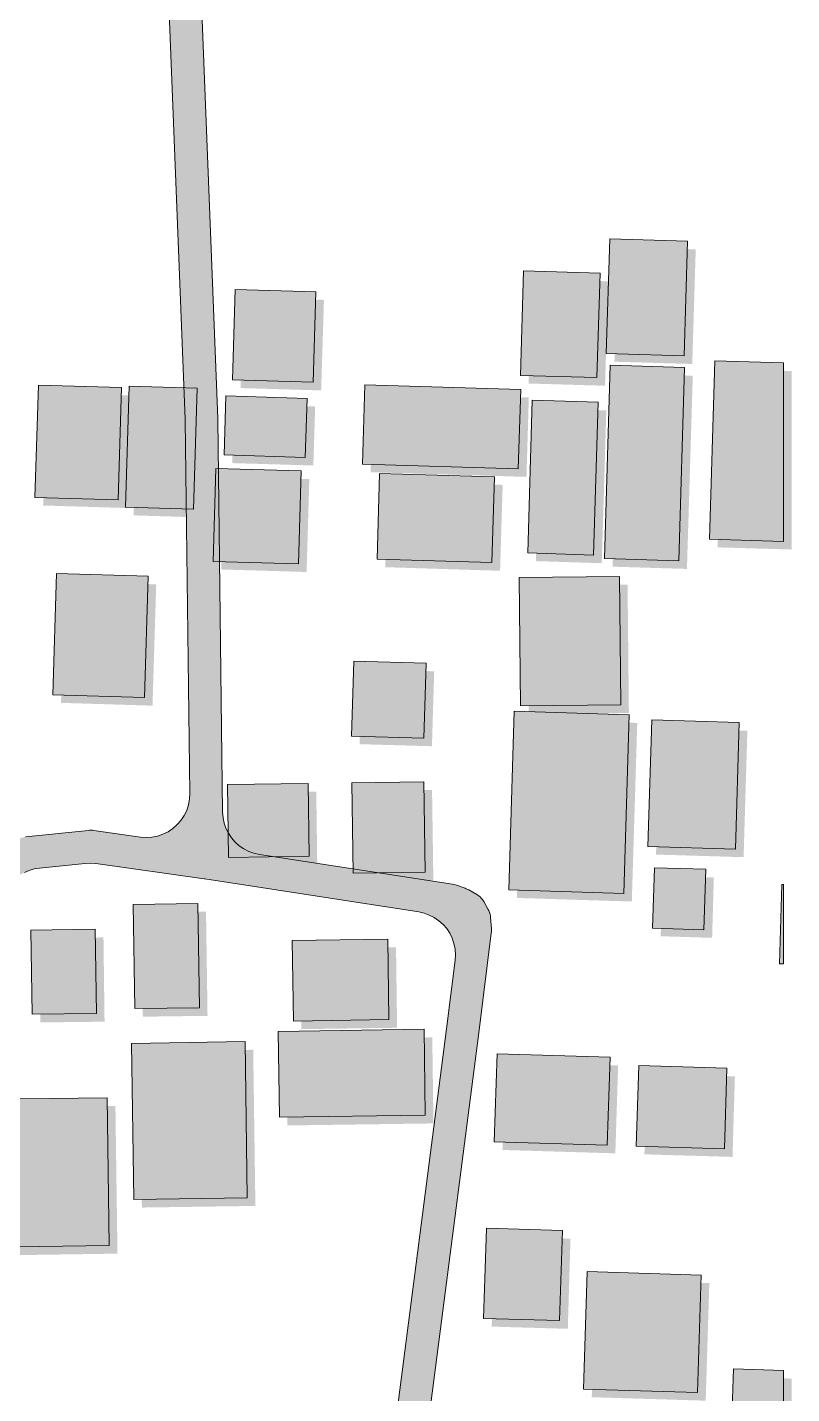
# Model space of a CAD drawing. Header units: metres. Extents: x 305859 to 307221, y 9155922 to 9156786.
# Drawn here: x 307120.3 to 307190.8, y 9156489.8 to 9156615.8 of the extents above; entities that cross this region are included whole.
import ezdxf

# ---------------------------------------------------------------- set-up
doc = ezdxf.new("R2010")
doc.units = ezdxf.units.M
for name, color, linetype, lineweight, true_color in [('B-BAYANGAN', 7, 'Continuous', 0, 0x76786c), ('J-PERKERASAN_JALAN', 7, 'Continuous', 9, 0x989896), ('K-BANGUNAN_LUAR_TAPAK', 7, 'Continuous', 9, 0xdedede)]:
    doc.layers.add(name, color=color, linetype=linetype, lineweight=lineweight, true_color=true_color)

msp = doc.modelspace()

# ---------------------------------------------------------------- hatches: boundary and pattern name
at = {"layer": 'B-BAYANGAN', "true_color": 0x76786c}
h = msp.add_hatch(color=8, dxfattribs=at)
h.dxf.hatch_style = 1
h.paths.add_polyline_path([(307181.91, 9156595.35), (307181.59, 9156584.78), (307174.42, 9156584.99), (307174.74, 9156595.56), (307181.91, 9156595.35)])
h = msp.add_hatch(color=8, dxfattribs=at)
h.dxf.hatch_style = 1
h.paths.add_polyline_path([(307173.85, 9156592.4), (307173.55, 9156582.77), (307166.5, 9156582.98), (307166.79, 9156592.61), (307173.85, 9156592.4)])
h = msp.add_hatch(color=8, dxfattribs=at)
h.dxf.hatch_style = 1
h.paths.add_polyline_path([(307147.65, 9156590.69), (307147.39, 9156582.34), (307139.96, 9156582.56), (307140.22, 9156590.91), (307147.65, 9156590.69)])
h = msp.add_hatch(color=8, dxfattribs=at)
h.dxf.hatch_style = 1
h.paths.add_polyline_path([(307190.75, 9156584.13), (307190.75, 9156567.67), (307183.93, 9156567.87), (307184.43, 9156584.32), (307190.75, 9156584.13)])
h = msp.add_hatch(color=8, dxfattribs=at)
h.dxf.hatch_style = 1
h.paths.add_polyline_path([(307181.64, 9156583.7), (307181.1, 9156565.88), (307174.24, 9156566.09), (307174.79, 9156583.91), (307181.64, 9156583.7)])
h = msp.add_hatch(color=8, dxfattribs=at)
h.dxf.hatch_style = 1
h.paths.add_polyline_path([(307129.73, 9156581.87), (307129.42, 9156571.5), (307121.77, 9156571.73), (307122.08, 9156582.09), (307129.73, 9156581.87)])
h = msp.add_hatch(color=8, dxfattribs=at)
h.dxf.hatch_style = 1
h.paths.add_polyline_path([(307136.71, 9156581.8), (307136.37, 9156570.63), (307130.11, 9156570.82), (307130.46, 9156581.99), (307136.71, 9156581.8)])
h = msp.add_hatch(color=8, dxfattribs=at)
h.dxf.hatch_style = 1
h.paths.add_polyline_path([(307166.53, 9156581.69), (307166.31, 9156574.37), (307151.95, 9156574.8), (307152.17, 9156582.12), (307166.53, 9156581.69)])
h = msp.add_hatch(color=8, dxfattribs=at)
h.dxf.hatch_style = 1
h.paths.add_polyline_path([(307146.84, 9156580.86), (307146.67, 9156575.42), (307139.19, 9156575.64), (307139.35, 9156581.09), (307146.84, 9156580.86)])
h = msp.add_hatch(color=8, dxfattribs=at)
h.dxf.hatch_style = 1
h.paths.add_polyline_path([(307173.67, 9156580.5), (307173.25, 9156566.41), (307167.18, 9156566.6), (307167.6, 9156580.68), (307173.67, 9156580.5)])
h = msp.add_hatch(color=8, dxfattribs=at)
h.dxf.hatch_style = 1
h.paths.add_polyline_path([(307146.3, 9156574.17), (307146.05, 9156565.6), (307138.18, 9156565.83), (307138.43, 9156574.4), (307146.3, 9156574.17)])
h = msp.add_hatch(color=8, dxfattribs=at)
h.dxf.hatch_style = 1
h.paths.add_polyline_path([(307164.12, 9156573.63), (307163.88, 9156565.71), (307153.3, 9156566.04), (307153.53, 9156573.94), (307164.12, 9156573.63)])
h = msp.add_hatch(color=8, dxfattribs=at)
h.dxf.hatch_style = 1
h.paths.add_polyline_path([(307132.19, 9156564.46), (307131.85, 9156553.27), (307123.42, 9156553.53), (307123.76, 9156564.71), (307132.19, 9156564.46)])
h = msp.add_hatch(color=8, dxfattribs=at)
h.dxf.hatch_style = 1
h.paths.add_polyline_path([(307175.63, 9156564.43), (307175.75, 9156552.59), (307166.52, 9156552.5), (307166.39, 9156564.33), (307175.63, 9156564.43)])
h = msp.add_hatch(color=8, dxfattribs=at)
h.dxf.hatch_style = 1
h.paths.add_polyline_path([(307157.81, 9156556.44), (307157.6, 9156549.53), (307150.93, 9156549.72), (307151.14, 9156556.64), (307157.81, 9156556.44)])
h = msp.add_hatch(color=8, dxfattribs=at)
h.dxf.hatch_style = 1
h.paths.add_polyline_path([(307176.52, 9156551.68), (307176.02, 9156535.21), (307165.43, 9156535.54), (307165.92, 9156552), (307176.52, 9156551.68)])
h = msp.add_hatch(color=8, dxfattribs=at)
h.dxf.hatch_style = 1
h.paths.add_polyline_path([(307186.67, 9156550.96), (307186.32, 9156539.3), (307178.25, 9156539.54), (307178.6, 9156551.21), (307186.67, 9156550.96)])
h = msp.add_hatch(color=8, dxfattribs=at)
h.dxf.hatch_style = 1
h.paths.add_polyline_path([(307146.94, 9156545.35), (307147.03, 9156538.63), (307139.61, 9156538.52), (307139.51, 9156545.25), (307146.94, 9156545.35)])
h = msp.add_hatch(color=8, dxfattribs=at)
h.dxf.hatch_style = 1
h.paths.add_polyline_path([(307157.61, 9156545.51), (307157.73, 9156537.18), (307151.1, 9156537.08), (307150.97, 9156545.42), (307157.61, 9156545.51)])
h = msp.add_hatch(color=8, dxfattribs=at)
h.dxf.hatch_style = 1
h.paths.add_polyline_path([(307183.58, 9156537.43), (307183.42, 9156531.86), (307178.68, 9156532.01), (307178.85, 9156537.58), (307183.58, 9156537.43)])
h = msp.add_hatch(color=8, dxfattribs=at)
h.dxf.hatch_style = 1
h.paths.add_polyline_path([(307136.78, 9156534.28), (307136.92, 9156524.67), (307130.96, 9156524.59), (307130.83, 9156534.2), (307136.78, 9156534.28)])
h = msp.add_hatch(color=8, dxfattribs=at)
h.dxf.hatch_style = 1
h.paths.add_polyline_path([(307127.33, 9156531.9), (307127.43, 9156524.13), (307121.52, 9156524.06), (307121.4, 9156531.81), (307127.33, 9156531.9)])
h = msp.add_hatch(color=8, dxfattribs=at)
h.dxf.hatch_style = 1
h.paths.add_polyline_path([(307154.29, 9156530.99), (307154.39, 9156523.57), (307145.58, 9156523.44), (307145.47, 9156530.87), (307154.29, 9156530.99)])
h = msp.add_hatch(color=8, dxfattribs=at)
h.dxf.hatch_style = 1
h.paths.add_polyline_path([(307157.63, 9156522.68), (307157.74, 9156514.75), (307144.29, 9156514.56), (307144.18, 9156522.49), (307157.63, 9156522.68)])
h = msp.add_hatch(color=8, dxfattribs=at)
h.dxf.hatch_style = 1
h.paths.add_polyline_path([(307141.13, 9156521.54), (307141.33, 9156507.14), (307130.87, 9156506.99), (307130.67, 9156521.38), (307141.13, 9156521.54)])
h = msp.add_hatch(color=8, dxfattribs=at)
h.dxf.hatch_style = 1
h.paths.add_polyline_path([(307174.76, 9156520.1), (307174.5, 9156511.99), (307164.1, 9156512.3), (307164.35, 9156520.41), (307174.76, 9156520.1)])
h = msp.add_hatch(color=8, dxfattribs=at)
h.dxf.hatch_style = 1
h.paths.add_polyline_path([(307185.52, 9156519.09), (307185.3, 9156511.66), (307177.18, 9156511.9), (307177.41, 9156519.34), (307185.52, 9156519.09)])
h = msp.add_hatch(color=8, dxfattribs=at)
h.dxf.hatch_style = 1
h.paths.add_polyline_path([(307128.43, 9156516.37), (307128.62, 9156502.74), (307117.88, 9156502.58), (307117.68, 9156516.23), (307128.43, 9156516.37)])
h = msp.add_hatch(color=8, dxfattribs=at)
h.dxf.hatch_style = 1
h.paths.add_polyline_path([(307170.37, 9156504.12), (307170.12, 9156495.81), (307163.11, 9156496.01), (307163.37, 9156504.33), (307170.37, 9156504.12)])
h = msp.add_hatch(color=8, dxfattribs=at)
h.dxf.hatch_style = 1
h.paths.add_polyline_path([(307183.16, 9156500.02), (307182.83, 9156489.18), (307172.33, 9156489.5), (307172.66, 9156500.33), (307183.16, 9156500.02)])
h = msp.add_hatch(color=8, dxfattribs=at)
h.dxf.hatch_style = 1
h.paths.add_polyline_path([(307190.75, 9156491.22), (307190.75, 9156483.86), (307185.91, 9156484), (307186.13, 9156491.36), (307190.75, 9156491.22)])
at = {"layer": 'J-PERKERASAN_JALAN', "true_color": 0xa8a8a6}
h = msp.add_hatch(color=253, dxfattribs=at)
h.dxf.hatch_style = 1
h.paths.add_polyline_path([(307070.13, 9156531.94), (307076.35, 9156531.18), (307076.8, 9156531.16), (307097.86, 9156531), (307098.52, 9156531.05), (307105.38, 9156532.15), (307105.87, 9156532.26), (307106.33, 9156532.42), (307106.78, 9156532.65), (307109.22, 9156534.09), (307109.59, 9156534.33), (307116.3, 9156539.34), (307116.37, 9156539.39), (307116.52, 9156539.48), (307116.6, 9156539.52), (307119.56, 9156541), (307119.64, 9156541.04), (307119.79, 9156541.1), (307119.92, 9156541.13), (307120.07, 9156541.16), (307120.16, 9156541.18), (307125.95, 9156541.77), (307126.08, 9156541.78), (307126.32, 9156541.78), (307126.44, 9156541.77), (307130.73, 9156541.16), (307131.26, 9156541.12), (307131.79, 9156541.15), (307132.31, 9156541.25), (307132.81, 9156541.42), (307133.29, 9156541.65), (307133.73, 9156541.95), (307134.12, 9156542.3), (307134.47, 9156542.69), (307134.77, 9156543.14), (307135, 9156543.61), (307135.16, 9156544.12), (307135.26, 9156544.64), (307135.29, 9156545.17), (307134.87, 9156579.59), (307134.87, 9156579.7), (307132.84, 9156631.28), (307132.84, 9156631.4), (307132.96, 9156631.41), (307135.7, 9156631.52), (307135.82, 9156631.52), (307135.83, 9156631.4), (307137.87, 9156579.75), (307137.87, 9156579.73), (307137.87, 9156579.71), (307137.87, 9156579.69), (307138.31, 9156543.45), (307138.35, 9156542.94), (307138.45, 9156542.44), (307138.62, 9156541.96), (307138.85, 9156541.5), (307139.13, 9156541.07), (307139.46, 9156540.69), (307139.85, 9156540.35), (307140.27, 9156540.06), (307140.72, 9156539.83), (307141.2, 9156539.66), (307141.7, 9156539.55), (307159.5, 9156536.8), (307159.59, 9156536.79), (307159.77, 9156536.74), (307159.86, 9156536.71), (307160.67, 9156536.43), (307160.75, 9156536.39), (307160.91, 9156536.32), (307160.99, 9156536.28), (307161.74, 9156535.85), (307161.82, 9156535.8), (307161.95, 9156535.71), (307162.06, 9156535.63), (307162.15, 9156535.53), (307162.24, 9156535.42), (307162.33, 9156535.29), (307162.37, 9156535.21), (307162.79, 9156534.46), (307162.84, 9156534.37), (307162.92, 9156534.19), (307162.96, 9156534.03), (307163, 9156533.85), (307163.01, 9156533.74), (307163.08, 9156532.69), (307163.09, 9156532.59), (307163.08, 9156532.4), (307163.07, 9156532.3), (307161.92, 9156523.11), (307155.3, 9156471.84), (307155.28, 9156471.62), (307152.53, 9156433.75), (307152.53, 9156433.24), (307152.58, 9156432.74), (307152.71, 9156432.25), (307152.89, 9156431.78), (307153.13, 9156431.34), (307153.42, 9156430.93), (307153.76, 9156430.56), (307154.15, 9156430.24), (307154.58, 9156429.96), (307155.03, 9156429.75), (307155.51, 9156429.59), (307156, 9156429.49), (307180.72, 9156426.28), (307180.74, 9156426.28), (307180.79, 9156426.27), (307190, 9156424.81), (307190, 9156422.28), (307180.45, 9156423.8), (307180.34, 9156423.81), (307150.52, 9156427.68), (307111.76, 9156432.76), (307111.26, 9156432.79), (307110.75, 9156432.76), (307110.26, 9156432.67), (307109.78, 9156432.51), (307109.32, 9156432.3), (307108.89, 9156432.03), (307108.5, 9156431.71), (307108.16, 9156431.34), (307107.86, 9156430.93), (307107.62, 9156430.48), (307107.44, 9156430.01), (307107.31, 9156429.53), (307107.25, 9156429.02), (307104.47, 9156381.57), (307104.48, 9156381.05), (307104.55, 9156380.54), (307104.69, 9156380.04), (307104.89, 9156379.56), (307105.15, 9156379.11), (307105.47, 9156378.69), (307105.84, 9156378.33), (307106.25, 9156378.01), (307106.7, 9156377.75), (307107.19, 9156377.55), (307107.69, 9156377.42), (307108.2, 9156377.35), (307108.73, 9156377.35), (307109.32, 9156377.39), (307109.43, 9156377.39), (307109.46, 9156377.39), (307109.57, 9156377.39), (307134.9, 9156376.15), (307165.31, 9156374.68), (307165.41, 9156374.67), (307165.44, 9156374.67), (307165.55, 9156374.66), (307167.25, 9156374.39), (307167.32, 9156374.38), (307167.47, 9156374.34), (307167.58, 9156374.3), (307167.68, 9156374.25), (307167.81, 9156374.18), (307167.87, 9156374.13), (307168.52, 9156373.66), (307168.59, 9156373.61), (307168.71, 9156373.51), (307168.8, 9156373.41), (307168.87, 9156373.31), (307168.94, 9156373.2), (307169, 9156373.05), (307169.03, 9156372.97), (307169.34, 9156372.07), (307169.36, 9156371.99), (307169.4, 9156371.84), (307169.41, 9156371.71), (307169.41, 9156371.55), (307169.41, 9156371.46), (307168.22, 9156358.3), (307168.21, 9156357.76), (307168.27, 9156357.23), (307168.4, 9156356.71), (307168.6, 9156356.22), (307168.86, 9156355.75), (307169.18, 9156355.32), (307169.56, 9156354.94), (307169.98, 9156354.62), (307170.45, 9156354.35), (307170.94, 9156354.15), (307171.46, 9156354.01), (307171.99, 9156353.95), (307190, 9156352.97), (307190, 9156349.97), (307171.97, 9156350.94), (307171.43, 9156350.94), (307170.9, 9156350.86), (307170.38, 9156350.71), (307169.89, 9156350.49), (307169.43, 9156350.21), (307169.02, 9156349.87), (307168.65, 9156349.48), (307168.34, 9156349.04), (307168.09, 9156348.56), (307167.91, 9156348.06), (307167.79, 9156347.53), (307167.75, 9156346.99), (307167.45, 9156320.8), (307167.47, 9156320.3), (307167.56, 9156319.8), (307167.71, 9156319.32), (307167.92, 9156318.87), (307168.19, 9156318.44), (307168.5, 9156318.05), (307168.86, 9156317.7), (307169.27, 9156317.4), (307169.7, 9156317.15), (307170.17, 9156316.96), (307170.65, 9156316.83), (307171.15, 9156316.76), (307190, 9156315.36), (307190, 9156312.35), (307171.48, 9156313.73), (307170.94, 9156313.73), (307170.41, 9156313.67), (307169.89, 9156313.53), (307169.4, 9156313.32), (307168.94, 9156313.05), (307168.51, 9156312.72), (307168.14, 9156312.34), (307167.82, 9156311.91), (307167.56, 9156311.44), (307167.36, 9156310.94), (307167.24, 9156310.42), (307167.18, 9156309.88), (307166.75, 9156297.65), (307166.74, 9156297.56), (307166.72, 9156297.4), (307166.69, 9156297.27), (307166.65, 9156297.13), (307166.61, 9156297.04), (307166.07, 9156295.73), (307166.03, 9156295.63), (307165.94, 9156295.46), (307165.83, 9156295.3), (307165.76, 9156295.22), (307164.87, 9156294.21), (307164.8, 9156294.13), (307164.66, 9156294), (307164.5, 9156293.89), (307164.41, 9156293.83), (307159.14, 9156290.81), (307158.68, 9156290.5), (307158.27, 9156290.13), (307157.91, 9156289.7), (307157.61, 9156289.23), (307157.38, 9156288.72), (307157.23, 9156288.19), (307157.15, 9156287.64), (307156.35, 9156277), (307156.34, 9156276.47), (307156.41, 9156275.94), (307156.55, 9156275.42), (307156.75, 9156274.93), (307157.02, 9156274.47), (307157.35, 9156274.05), (307157.73, 9156273.67), (307158.15, 9156273.35), (307158.62, 9156273.09), (307159.11, 9156272.89), (307159.63, 9156272.76), (307160.16, 9156272.71), (307181.33, 9156271.78), (307181.45, 9156271.78), (307183.86, 9156271.75), (307183.95, 9156271.74), (307184.13, 9156271.72), (307184.22, 9156271.71), (307187.13, 9156271.12), (307187.26, 9156271.09), (307187.32, 9156271.08), (307187.44, 9156271.04), (307190, 9156270.17), (307190, 9156267), (307186.75, 9156268.11), (307186.26, 9156268.24), (307184.09, 9156268.67), (307183.35, 9156268.75), (307181.34, 9156268.78), (307181.31, 9156268.78), (307181.29, 9156268.78), (307181.26, 9156268.78), (307159.19, 9156269.74), (307158.67, 9156269.73), (307158.15, 9156269.65), (307157.65, 9156269.51), (307157.17, 9156269.29), (307156.72, 9156269.02), (307156.31, 9156268.69), (307155.95, 9156268.31), (307155.64, 9156267.89), (307155.39, 9156267.43), (307155.2, 9156266.94), (307155.08, 9156266.43), (307150.97, 9156242.82), (307150.96, 9156242.73), (307150.91, 9156242.58), (307150.87, 9156242.45), (307150.81, 9156242.33), (307150.73, 9156242.19), (307150.67, 9156242.11), (307149.61, 9156240.65), (307149.55, 9156240.57), (307149.45, 9156240.45), (307149.35, 9156240.36), (307149.24, 9156240.27), (307149.13, 9156240.2), (307148.98, 9156240.12), (307148.9, 9156240.09), (307147.35, 9156239.44), (307147.25, 9156239.41), (307147.08, 9156239.35), (307146.9, 9156239.32), (307146.8, 9156239.31), (307111.27, 9156236.35), (307111.1, 9156236.33), (307107.89, 9156235.93), (307107.16, 9156235.77), (307104.58, 9156234.93), (307104.11, 9156234.75), (307093.68, 9156229.87), (307093.6, 9156229.84), (307093.45, 9156229.78), (307093.3, 9156229.74), (307093.21, 9156229.72), (307090.92, 9156229.34), (307090.89, 9156229.33), (307090.87, 9156229.33), (307090.84, 9156229.33), (307088.49, 9156229.01), (307088.46, 9156229.01), (307088.44, 9156229.01), (307088.41, 9156229), (307070.13, 9156227.13), (307070.13, 9156230.15), (307088.03, 9156231.98), (307088.16, 9156231.99), (307090.36, 9156232.29), (307090.5, 9156232.31), (307092.02, 9156232.57), (307092.54, 9156232.69), (307093.05, 9156232.89), (307103.09, 9156237.59), (307103.21, 9156237.64), (307103.27, 9156237.66), (307103.39, 9156237.7), (307106.69, 9156238.77), (307106.78, 9156238.79), (307106.96, 9156238.83), (307107.05, 9156238.85), (307110.82, 9156239.32), (307110.86, 9156239.32), (307110.89, 9156239.32), (307110.93, 9156239.33), (307144.78, 9156242.15), (307145.3, 9156242.23), (307145.8, 9156242.37), (307146.28, 9156242.59), (307146.73, 9156242.86), (307147.14, 9156243.19), (307147.51, 9156243.57), (307147.82, 9156243.99), (307148.07, 9156244.45), (307148.26, 9156244.94), (307148.39, 9156245.45), (307152.9, 9156271.45), (307152.95, 9156271.83), (307154.31, 9156289.9), (307154.32, 9156289.99), (307154.35, 9156290.15), (307154.38, 9156290.28), (307154.43, 9156290.41), (307154.5, 9156290.56), (307154.54, 9156290.64), (307154.98, 9156291.37), (307155.03, 9156291.45), (307155.13, 9156291.59), (307155.25, 9156291.71), (307155.32, 9156291.78), (307156.01, 9156292.41), (307156.09, 9156292.48), (307156.27, 9156292.61), (307156.36, 9156292.67), (307161.79, 9156295.79), (307162.21, 9156296.07), (307162.6, 9156296.4), (307162.94, 9156296.77), (307163.22, 9156297.19), (307163.46, 9156297.64), (307163.63, 9156298.12), (307163.75, 9156298.61), (307163.8, 9156299.11), (307164.39, 9156315.64), (307164.39, 9156315.74), (307164.8, 9156350.91), (307164.8, 9156351.02), (307164.81, 9156351.19), (307164.82, 9156351.3), (307164.96, 9156352.74), (307164.97, 9156352.84), (307165.01, 9156353.01), (307165.05, 9156353.15), (307165.06, 9156353.18), (307165.25, 9156353.76), (307165.36, 9156354.37), (307166.58, 9156367.94), (307166.59, 9156368.48), (307166.53, 9156369.01), (307166.4, 9156369.54), (307166.2, 9156370.03), (307165.94, 9156370.5), (307165.61, 9156370.93), (307165.23, 9156371.31), (307164.81, 9156371.64), (307164.34, 9156371.9), (307163.84, 9156372.1), (307163.32, 9156372.24), (307162.79, 9156372.3), (307134.79, 9156373.65), (307134.78, 9156373.65), (307110.35, 9156374.85), (307109.84, 9156374.84), (307109.34, 9156374.77), (307108.85, 9156374.64), (307108.39, 9156374.44), (307107.95, 9156374.19), (307107.22, 9156373.71), (307107.14, 9156373.66), (307107.12, 9156373.65), (307107.03, 9156373.6), (307106.79, 9156373.47), (307106.72, 9156373.44), (307106.59, 9156373.38), (307106.48, 9156373.35), (307106.33, 9156373.32), (307106.26, 9156373.31), (307106.02, 9156373.29), (307105.94, 9156373.28), (307105.75, 9156373.28), (307105.66, 9156373.29), (307103.38, 9156373.52), (307103.31, 9156373.53), (307103.18, 9156373.56), (307103.07, 9156373.59), (307102.96, 9156373.63), (307102.84, 9156373.69), (307102.78, 9156373.73), (307102.39, 9156373.97), (307102.32, 9156374.01), (307102.21, 9156374.1), (307102.12, 9156374.17), (307102.04, 9156374.26), (307101.96, 9156374.37), (307101.92, 9156374.44), (307101.75, 9156374.7), (307101.71, 9156374.77), (307101.65, 9156374.89), (307101.6, 9156375.03), (307101.58, 9156375.1), (307101.5, 9156375.36), (307101.48, 9156375.47), (307101.27, 9156376.05), (307101.17, 9156376.3), (307101.17, 9156376.42), (307104.31, 9156430.11), (307104.3, 9156430.64), (307104.23, 9156431.17), (307104.08, 9156431.69), (307103.87, 9156432.18), (307103.59, 9156432.64), (307103.25, 9156433.06), (307102.86, 9156433.42), (307102.43, 9156433.74), (307101.95, 9156433.99), (307101.45, 9156434.18), (307100.93, 9156434.29), (307070.13, 9156439.06), (307070.13, 9156441.59), (307106.21, 9156436), (307106.31, 9156435.99), (307145.08, 9156430.92), (307145.62, 9156430.88), (307146.16, 9156430.92), (307146.69, 9156431.04), (307147.2, 9156431.22), (307147.68, 9156431.47), (307148.12, 9156431.78), (307148.52, 9156432.15), (307148.86, 9156432.58), (307149.14, 9156433.04), (307149.36, 9156433.54), (307149.51, 9156434.06), (307149.58, 9156434.59), (307152.29, 9156471.96), (307152.3, 9156472.02), (307152.3, 9156472.05), (307152.31, 9156472.1), (307158.95, 9156523.46), (307158.95, 9156523.48), (307159.74, 9156529.8), (307159.77, 9156530.31), (307159.73, 9156530.83), (307159.63, 9156531.33), (307159.47, 9156531.82), (307159.24, 9156532.28), (307158.96, 9156532.71), (307158.62, 9156533.1), (307158.24, 9156533.44), (307157.82, 9156533.73), (307157.36, 9156533.96), (307156.88, 9156534.14), (307156.38, 9156534.25), (307136.67, 9156537.29), (307136.62, 9156537.29), (307126.63, 9156538.71), (307126.14, 9156538.75), (307125.65, 9156538.73), (307121.42, 9156538.29), (307120.94, 9156538.21), (307120.48, 9156538.08), (307120.04, 9156537.89), (307118.34, 9156537.04), (307117.73, 9156536.67), (307111.18, 9156531.78), (307111.09, 9156531.71), (307111.05, 9156531.68), (307110.96, 9156531.63), (307107.44, 9156529.56), (307107.36, 9156529.52), (307107.21, 9156529.45), (307107.08, 9156529.4), (307106.93, 9156529.36), (307106.83, 9156529.34), (307098.58, 9156528.02), (307098.5, 9156528.01), (307098.34, 9156527.99), (307098.25, 9156527.99), (307076.52, 9156528.16), (307076.41, 9156528.16), (307076.35, 9156528.17), (307076.24, 9156528.18), (307070.13, 9156528.91), (307070.13, 9156531.94)])
at = {"layer": 'K-BANGUNAN_LUAR_TAPAK', "true_color": 0xececea}
h = msp.add_hatch(color=7, dxfattribs=at)
h.dxf.hatch_style = 1
h.paths.add_polyline_path([(307181.16, 9156596.1), (307180.84, 9156585.53), (307173.67, 9156585.74), (307173.99, 9156596.31), (307181.16, 9156596.1)])
h = msp.add_hatch(color=7, dxfattribs=at)
h.dxf.hatch_style = 1
h.paths.add_polyline_path([(307173.1, 9156593.15), (307172.8, 9156583.52), (307165.75, 9156583.73), (307166.04, 9156593.36), (307173.1, 9156593.15)])
h = msp.add_hatch(color=7, dxfattribs=at)
h.dxf.hatch_style = 1
h.paths.add_polyline_path([(307146.9, 9156591.44), (307146.64, 9156583.09), (307139.21, 9156583.31), (307139.47, 9156591.66), (307146.9, 9156591.44)])
h = msp.add_hatch(color=7, dxfattribs=at)
h.dxf.hatch_style = 1
h.paths.add_polyline_path([(307180.89, 9156584.45), (307180.35, 9156566.63), (307173.49, 9156566.84), (307174.04, 9156584.66), (307180.89, 9156584.45)])
h = msp.add_hatch(color=7, dxfattribs=at)
h.dxf.hatch_style = 1
h.paths.add_polyline_path([(307190, 9156584.88), (307190, 9156568.42), (307183.18, 9156568.62), (307183.68, 9156585.07), (307190, 9156584.88)])
h = msp.add_hatch(color=7, dxfattribs=at)
h.dxf.hatch_style = 1
h.paths.add_polyline_path([(307128.98, 9156582.62), (307128.67, 9156572.25), (307121.02, 9156572.48), (307121.33, 9156582.84), (307128.98, 9156582.62)])
h = msp.add_hatch(color=7, dxfattribs=at)
h.dxf.hatch_style = 1
h.paths.add_polyline_path([(307135.96, 9156582.55), (307135.62, 9156571.38), (307129.36, 9156571.57), (307129.71, 9156582.74), (307135.96, 9156582.55)])
h = msp.add_hatch(color=7, dxfattribs=at)
h.dxf.hatch_style = 1
h.paths.add_polyline_path([(307165.78, 9156582.44), (307165.56, 9156575.12), (307151.2, 9156575.55), (307151.42, 9156582.87), (307165.78, 9156582.44)])
h = msp.add_hatch(color=7, dxfattribs=at)
h.dxf.hatch_style = 1
h.paths.add_polyline_path([(307146.09, 9156581.61), (307145.92, 9156576.17), (307138.44, 9156576.39), (307138.6, 9156581.84), (307146.09, 9156581.61)])
h = msp.add_hatch(color=7, dxfattribs=at)
h.dxf.hatch_style = 1
h.paths.add_polyline_path([(307172.92, 9156581.25), (307172.5, 9156567.16), (307166.43, 9156567.35), (307166.85, 9156581.43), (307172.92, 9156581.25)])
h = msp.add_hatch(color=7, dxfattribs=at)
h.dxf.hatch_style = 1
h.paths.add_polyline_path([(307145.55, 9156574.92), (307145.3, 9156566.35), (307137.43, 9156566.58), (307137.68, 9156575.15), (307145.55, 9156574.92)])
h = msp.add_hatch(color=7, dxfattribs=at)
h.dxf.hatch_style = 1
h.paths.add_polyline_path([(307163.37, 9156574.38), (307163.13, 9156566.46), (307152.55, 9156566.79), (307152.78, 9156574.69), (307163.37, 9156574.38)])
h = msp.add_hatch(color=7, dxfattribs=at)
h.dxf.hatch_style = 1
h.paths.add_polyline_path([(307131.44, 9156565.21), (307131.1, 9156554.02), (307122.67, 9156554.28), (307123.01, 9156565.46), (307131.44, 9156565.21)])
h = msp.add_hatch(color=7, dxfattribs=at)
h.dxf.hatch_style = 1
h.paths.add_polyline_path([(307174.88, 9156565.18), (307175, 9156553.34), (307165.77, 9156553.25), (307165.64, 9156565.08), (307174.88, 9156565.18)])
h = msp.add_hatch(color=7, dxfattribs=at)
h.dxf.hatch_style = 1
h.paths.add_polyline_path([(307157.06, 9156557.19), (307156.85, 9156550.28), (307150.18, 9156550.47), (307150.39, 9156557.39), (307157.06, 9156557.19)])
h = msp.add_hatch(color=7, dxfattribs=at)
h.dxf.hatch_style = 1
h.paths.add_polyline_path([(307175.77, 9156552.43), (307175.27, 9156535.96), (307164.68, 9156536.29), (307165.17, 9156552.75), (307175.77, 9156552.43)])
h = msp.add_hatch(color=7, dxfattribs=at)
h.dxf.hatch_style = 1
h.paths.add_polyline_path([(307185.92, 9156551.71), (307185.57, 9156540.05), (307177.5, 9156540.29), (307177.85, 9156551.96), (307185.92, 9156551.71)])
h = msp.add_hatch(color=7, dxfattribs=at)
h.dxf.hatch_style = 1
h.paths.add_polyline_path([(307156.86, 9156546.26), (307156.98, 9156537.93), (307150.35, 9156537.83), (307150.22, 9156546.17), (307156.86, 9156546.26)])
h = msp.add_hatch(color=7, dxfattribs=at)
h.dxf.hatch_style = 1
h.paths.add_polyline_path([(307146.19, 9156546.1), (307146.28, 9156539.38), (307138.86, 9156539.27), (307138.76, 9156546), (307146.19, 9156546.1)])
h = msp.add_hatch(color=7, dxfattribs=at)
h.dxf.hatch_style = 1
h.paths.add_polyline_path([(307182.83, 9156538.18), (307182.67, 9156532.61), (307177.93, 9156532.76), (307178.1, 9156538.33), (307182.83, 9156538.18)])
h = msp.add_hatch(color=7, dxfattribs=at)
h.dxf.hatch_style = 1
h.paths.add_polyline_path([(307190, 9156536.77), (307190, 9156529.45), (307189.62, 9156529.46), (307189.84, 9156536.78), (307190, 9156536.77)])
h = msp.add_hatch(color=7, dxfattribs=at)
h.dxf.hatch_style = 1
h.paths.add_polyline_path([(307136.03, 9156535.03), (307136.17, 9156525.42), (307130.21, 9156525.34), (307130.08, 9156534.95), (307136.03, 9156535.03)])
h = msp.add_hatch(color=7, dxfattribs=at)
h.dxf.hatch_style = 1
h.paths.add_polyline_path([(307126.58, 9156532.65), (307126.68, 9156524.88), (307120.77, 9156524.81), (307120.65, 9156532.56), (307126.58, 9156532.65)])
h = msp.add_hatch(color=7, dxfattribs=at)
h.dxf.hatch_style = 1
h.paths.add_polyline_path([(307153.54, 9156531.74), (307153.64, 9156524.32), (307144.83, 9156524.19), (307144.72, 9156531.62), (307153.54, 9156531.74)])
h = msp.add_hatch(color=7, dxfattribs=at)
h.dxf.hatch_style = 1
h.paths.add_polyline_path([(307140.38, 9156522.29), (307140.58, 9156507.89), (307130.12, 9156507.74), (307129.92, 9156522.13), (307140.38, 9156522.29)])
h = msp.add_hatch(color=7, dxfattribs=at)
h.dxf.hatch_style = 1
h.paths.add_polyline_path([(307156.88, 9156523.43), (307156.99, 9156515.5), (307143.54, 9156515.31), (307143.43, 9156523.24), (307156.88, 9156523.43)])
h = msp.add_hatch(color=7, dxfattribs=at)
h.dxf.hatch_style = 1
h.paths.add_polyline_path([(307174.01, 9156520.85), (307173.75, 9156512.74), (307163.35, 9156513.05), (307163.6, 9156521.16), (307174.01, 9156520.85)])
h = msp.add_hatch(color=7, dxfattribs=at)
h.dxf.hatch_style = 1
h.paths.add_polyline_path([(307184.77, 9156519.84), (307184.55, 9156512.41), (307176.43, 9156512.65), (307176.66, 9156520.09), (307184.77, 9156519.84)])
h = msp.add_hatch(color=7, dxfattribs=at)
h.dxf.hatch_style = 1
h.paths.add_polyline_path([(307127.68, 9156517.12), (307127.87, 9156503.49), (307117.13, 9156503.33), (307116.93, 9156516.98), (307127.68, 9156517.12)])
h = msp.add_hatch(color=7, dxfattribs=at)
h.dxf.hatch_style = 1
h.paths.add_polyline_path([(307169.62, 9156504.87), (307169.37, 9156496.56), (307162.36, 9156496.76), (307162.62, 9156505.08), (307169.62, 9156504.87)])
h = msp.add_hatch(color=7, dxfattribs=at)
h.dxf.hatch_style = 1
h.paths.add_polyline_path([(307182.41, 9156500.77), (307182.08, 9156489.93), (307171.58, 9156490.25), (307171.91, 9156501.08), (307182.41, 9156500.77)])
h = msp.add_hatch(color=7, dxfattribs=at)
h.dxf.hatch_style = 1
h.paths.add_polyline_path([(307190, 9156491.97), (307190, 9156484.61), (307185.16, 9156484.75), (307185.38, 9156492.11), (307190, 9156491.97)])

# ---------------------------------------------------------------- linework, layer by layer
at = {"layer": 'J-PERKERASAN_JALAN', "color": 8, "lineweight": 13, "true_color": 0x787876}
for points in [[(307120.16, 9156541.18), (307125.95, 9156541.77), (307126.08, 9156541.78), (307126.32, 9156541.78), (307126.44, 9156541.77), (307130.73, 9156541.16), (307131.26, 9156541.12), (307131.79, 9156541.15), (307132.31, 9156541.25), (307132.81, 9156541.42), (307133.29, 9156541.65), (307133.73, 9156541.95), (307134.12, 9156542.3), (307134.47, 9156542.69), (307134.77, 9156543.14), (307135, 9156543.61), (307135.16, 9156544.12), (307135.26, 9156544.64), (307135.29, 9156545.17), (307134.87, 9156579.59), (307134.87, 9156579.7), (307132.84, 9156631.28)], [(307135.83, 9156631.4), (307137.87, 9156579.75), (307137.87, 9156579.73), (307137.87, 9156579.71), (307137.87, 9156579.69), (307138.31, 9156543.45), (307138.35, 9156542.94), (307138.45, 9156542.44), (307138.62, 9156541.96), (307138.85, 9156541.5), (307139.13, 9156541.07), (307139.46, 9156540.69), (307139.85, 9156540.35), (307140.27, 9156540.06), (307140.72, 9156539.83), (307141.2, 9156539.66), (307141.7, 9156539.55), (307159.5, 9156536.8), (307159.59, 9156536.79), (307159.77, 9156536.74), (307159.86, 9156536.71), (307160.67, 9156536.43), (307160.75, 9156536.39), (307160.91, 9156536.32), (307160.99, 9156536.28), (307161.74, 9156535.85), (307161.82, 9156535.8), (307161.95, 9156535.71), (307162.06, 9156535.63), (307162.15, 9156535.53), (307162.24, 9156535.42), (307162.33, 9156535.29), (307162.37, 9156535.21), (307162.79, 9156534.46), (307162.84, 9156534.37), (307162.92, 9156534.19), (307162.96, 9156534.03), (307163, 9156533.85), (307163.01, 9156533.74), (307163.08, 9156532.69), (307163.09, 9156532.59), (307163.08, 9156532.4), (307163.07, 9156532.3), (307161.92, 9156523.11), (307155.3, 9156471.84)], [(307152.31, 9156472.1), (307158.95, 9156523.46), (307158.95, 9156523.48), (307159.74, 9156529.8), (307159.77, 9156530.31), (307159.73, 9156530.83), (307159.63, 9156531.33), (307159.47, 9156531.82), (307159.24, 9156532.28), (307158.96, 9156532.71), (307158.62, 9156533.1), (307158.24, 9156533.44), (307157.82, 9156533.73), (307157.36, 9156533.96), (307156.88, 9156534.14), (307156.38, 9156534.25), (307136.67, 9156537.29), (307136.62, 9156537.29), (307126.63, 9156538.71), (307126.14, 9156538.75), (307125.65, 9156538.73), (307121.42, 9156538.29), (307120.94, 9156538.21), (307120.48, 9156538.08), (307120.04, 9156537.89)]]:
    msp.add_lwpolyline(points, dxfattribs=at)
at = {"layer": 'K-BANGUNAN_LUAR_TAPAK', "color": 253, "lineweight": 9, "true_color": 0xb0b0ae}
for points in [[(307181.16, 9156596.1), (307180.84, 9156585.53), (307173.67, 9156585.74), (307173.99, 9156596.31), (307181.16, 9156596.1)], [(307173.1, 9156593.15), (307172.8, 9156583.52), (307165.75, 9156583.73), (307166.04, 9156593.36), (307173.1, 9156593.15)], [(307146.9, 9156591.44), (307146.64, 9156583.09), (307139.21, 9156583.31), (307139.47, 9156591.66), (307146.9, 9156591.44)], [(307180.89, 9156584.45), (307180.35, 9156566.63), (307173.49, 9156566.84), (307174.04, 9156584.66), (307180.89, 9156584.45)], [(307190, 9156584.88), (307190, 9156568.42), (307183.18, 9156568.62), (307183.68, 9156585.07), (307190, 9156584.88)], [(307128.98, 9156582.62), (307128.67, 9156572.25), (307121.02, 9156572.48), (307121.33, 9156582.84), (307128.98, 9156582.62)], [(307135.96, 9156582.55), (307135.62, 9156571.38), (307129.36, 9156571.57), (307129.71, 9156582.74), (307135.96, 9156582.55)], [(307165.78, 9156582.44), (307165.56, 9156575.12), (307151.2, 9156575.55), (307151.42, 9156582.87), (307165.78, 9156582.44)], [(307146.09, 9156581.61), (307145.92, 9156576.17), (307138.44, 9156576.39), (307138.6, 9156581.84), (307146.09, 9156581.61)], [(307172.92, 9156581.25), (307172.5, 9156567.16), (307166.43, 9156567.35), (307166.85, 9156581.43), (307172.92, 9156581.25)], [(307145.55, 9156574.92), (307145.3, 9156566.35), (307137.43, 9156566.58), (307137.68, 9156575.15), (307145.55, 9156574.92)], [(307163.37, 9156574.38), (307163.13, 9156566.46), (307152.55, 9156566.79), (307152.78, 9156574.69), (307163.37, 9156574.38)], [(307131.44, 9156565.21), (307131.1, 9156554.02), (307122.67, 9156554.28), (307123.01, 9156565.46), (307131.44, 9156565.21)], [(307174.88, 9156565.18), (307175, 9156553.34), (307165.77, 9156553.25), (307165.64, 9156565.08), (307174.88, 9156565.18)], [(307157.06, 9156557.19), (307156.85, 9156550.28), (307150.18, 9156550.47), (307150.39, 9156557.39), (307157.06, 9156557.19)], [(307175.77, 9156552.43), (307175.27, 9156535.96), (307164.68, 9156536.29), (307165.17, 9156552.75), (307175.77, 9156552.43)], [(307185.92, 9156551.71), (307185.57, 9156540.05), (307177.5, 9156540.29), (307177.85, 9156551.96), (307185.92, 9156551.71)], [(307156.86, 9156546.26), (307156.98, 9156537.93), (307150.35, 9156537.83), (307150.22, 9156546.17), (307156.86, 9156546.26)], [(307146.19, 9156546.1), (307146.28, 9156539.38), (307138.86, 9156539.27), (307138.76, 9156546), (307146.19, 9156546.1)], [(307182.83, 9156538.18), (307182.67, 9156532.61), (307177.93, 9156532.76), (307178.1, 9156538.33), (307182.83, 9156538.18)], [(307190, 9156536.77), (307190, 9156529.45), (307189.62, 9156529.46), (307189.84, 9156536.78), (307190, 9156536.77)], [(307136.03, 9156535.03), (307136.17, 9156525.42), (307130.21, 9156525.34), (307130.08, 9156534.95), (307136.03, 9156535.03)], [(307126.58, 9156532.65), (307126.68, 9156524.88), (307120.77, 9156524.81), (307120.65, 9156532.56), (307126.58, 9156532.65)], [(307153.54, 9156531.74), (307153.64, 9156524.32), (307144.83, 9156524.19), (307144.72, 9156531.62), (307153.54, 9156531.74)], [(307140.38, 9156522.29), (307140.58, 9156507.89), (307130.12, 9156507.74), (307129.92, 9156522.13), (307140.38, 9156522.29)], [(307156.88, 9156523.43), (307156.99, 9156515.5), (307143.54, 9156515.31), (307143.43, 9156523.24), (307156.88, 9156523.43)], [(307174.01, 9156520.85), (307173.75, 9156512.74), (307163.35, 9156513.05), (307163.6, 9156521.16), (307174.01, 9156520.85)], [(307184.77, 9156519.84), (307184.55, 9156512.41), (307176.43, 9156512.65), (307176.66, 9156520.09), (307184.77, 9156519.84)], [(307127.68, 9156517.12), (307127.87, 9156503.49), (307117.13, 9156503.33), (307116.93, 9156516.98), (307127.68, 9156517.12)], [(307169.62, 9156504.87), (307169.37, 9156496.56), (307162.36, 9156496.76), (307162.62, 9156505.08), (307169.62, 9156504.87)], [(307182.41, 9156500.77), (307182.08, 9156489.93), (307171.58, 9156490.25), (307171.91, 9156501.08), (307182.41, 9156500.77)], [(307190, 9156491.97), (307190, 9156484.61), (307185.16, 9156484.75), (307185.38, 9156492.11), (307190, 9156491.97)]]:
    msp.add_lwpolyline(points, close=True, dxfattribs=at)

doc.saveas('drawing.dxf')
